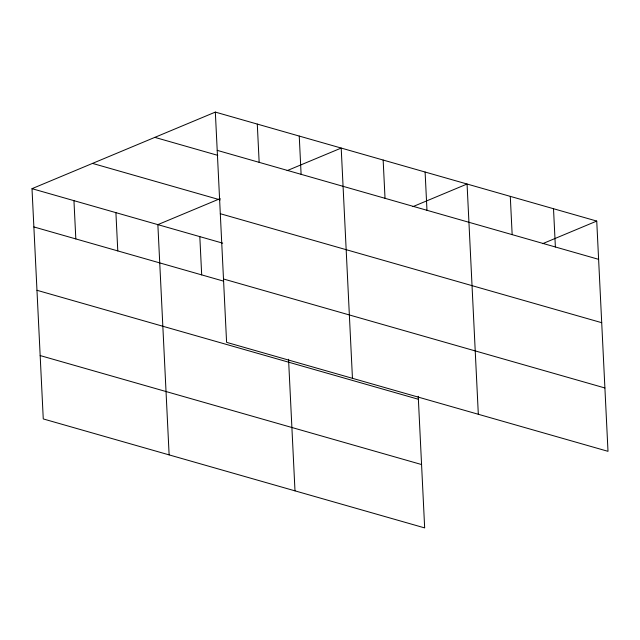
<?xml version="1.0" encoding="UTF-8"?>
<svg xmlns="http://www.w3.org/2000/svg" width="640" height="640" viewBox="0 0 640 640"><rect width="100%" height="100%" fill="white"/><g stroke="black" fill="none" stroke-linecap="round" stroke-linejoin="round"><path stroke-width="0.96" d="M418.232 396.296L424.664 527.904L43.264 418.928L32 188.672L215.336 112.096L596.736 221.072L608 451.328L226.592 342.352L215.336 112.096M220.2 198.6L157.864 224.632L169.128 454.888M287.112 170.648L341.2 148.064L352.456 378.312M412.976 206.616L467.064 184.024L478.32 414.272M542.656 243.664L596.736 221.072M217.208 150.36L598.608 259.336M154.832 137.368L217.768 155.352M92.504 163.4L220.272 199.912M220.304 213.72L601.712 322.696M32 188.672L222.704 243.16M223.496 278.992L604.904 387.968M33.872 226.936L223.624 281.152M36.968 290.288L418.376 399.264M40.16 355.568L421.568 464.544M553.512 208.728L555.384 246.984M510.288 196.376L512.16 234.632M425.104 172.032L426.976 210.296M383.152 160.048L385.024 198.312M299.24 136.072L301.112 174.336M288.552 359.248L294.992 490.848M257.288 124.088L259.16 162.344M199.816 236.624L201.688 274.88M115.912 212.648L117.784 250.912M73.952 200.664L75.824 238.92"/></g></svg>
